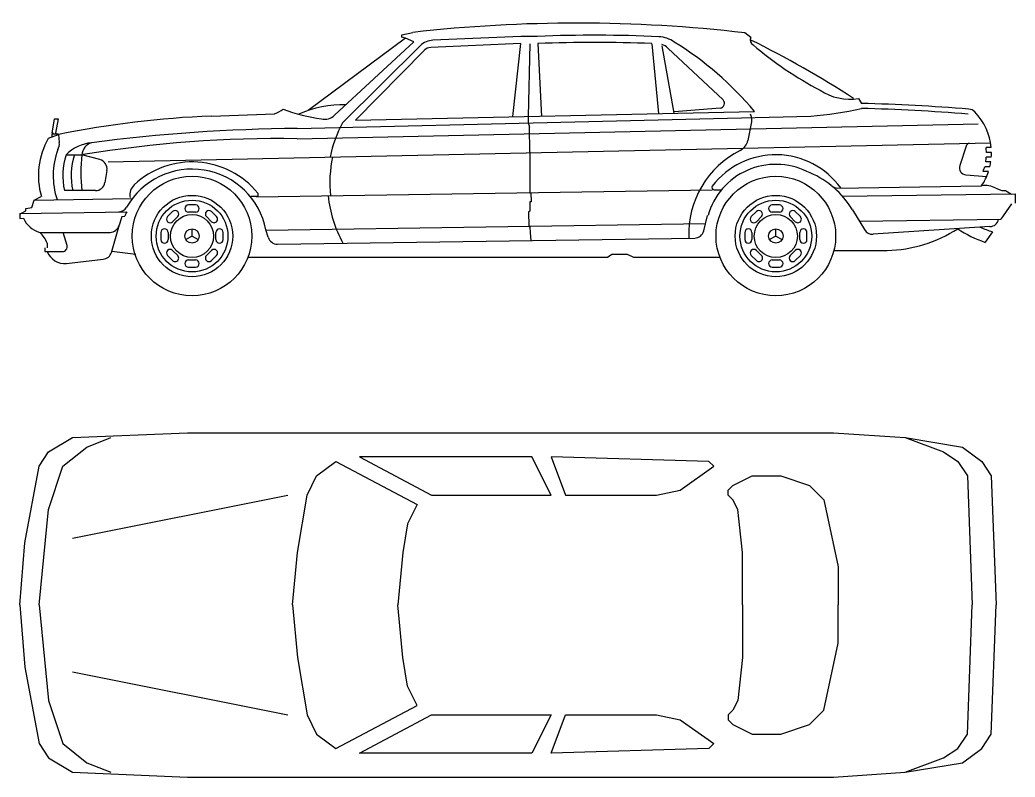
# Model space of a CAD drawing. Header units: millimetres. Extents: x 1343 to 64046, y 44602 to 77982.
# Drawn here: x 54840 to 60122, y 52396 to 56419 of the extents above; entities that cross this region are included whole.
import ezdxf

# ---------------------------------------------------------------- set-up
doc = ezdxf.new("R2010")
doc.units = ezdxf.units.MM

# ---------------------------------------------------------------- blocks, each defined once
blk = doc.blocks.new('A$C7F6F56AD')
for p, q in [((2028, 1386.8), (2085.1, 1399.5)), ((2028, 1374.1), (2028, 1386.8)), ((2047, 1367.8), (2028, 1374.1)), ((2659.2, 1377.9), (2192.3, 1357.8)), ((2748.1, 1377.9), (2659.2, 1377.9)), ((3879.2, 1371.6), (3847.4, 1397)), ((2047, 1367.8), (1529.7, 984.2)), ((1669.7, 959.4), (2091.5, 1348.7)), ((1713, 919.4), (2125.1, 1328.4)), ((2091.5, 1348.7), (2047, 1367.8)), ((2657.9, 1339.7), (2180.5, 1319.2)), ((2657.9, 1339.7), (2615.5, 952.5)), ((2706.7, 1338.4), (2698.1, 952.5)), ((2749.7, 1339.9), (2767.9, 952.5)), ((3353.9, 1338.4), (3389.9, 968.7)), ((3408.1, 1328), (3471.8, 970.5)), ((1781.8, 933.6), (2146.5, 1304)), ((3440, 1315.4), (3732.5, 1040.6)), ((4450.7, 1047.7), (4467.7, 1022.2)), ((1017, 954.7), (1350.6, 967.5)), ((1472.5, 888.7), (4197.4, 954.1)), ((1781.8, 933.6), (3899.9, 979.8)), ((2698.1, 952.5), (2698.1, 920.7)), ((3716.7, 997.5), (3472.8, 977.9)), ((3875.5, 966.6), (3879.8, 958)), ((170.8, 863.6), (183.5, 939.8)), ((183.5, 939.8), (202.5, 939.8)), ((202.5, 939.8), (189.8, 863.6)), ((1472.5, 834.7), (5086.2, 913.6)), ((2698.1, 920.7), (2704.3, 895.4)), ((3884.2, 925), (3863.8, 825.1)), ((151.7, 838.2), (205.7, 857.2)), ((203, 858.4), (169.2, 858.4)), ((169.2, 858.4), (169.2, 845.5)), ((177.1, 863.6), (170.8, 863.6)), ((177.1, 857.2), (177.1, 863.6)), ((189.8, 863.6), (202.5, 857.2)), ((205.7, 857.2), (208.9, 813.8)), ((2706.7, 765.6), (2704.3, 895.4)), ((469.2, 711.2), (5152, 813.4)), ((5022.7, 795.4), (4988.4, 692.3)), ((245.2, 749.3), (329.5, 749.3)), ((424.9, 723.3), (329.5, 749.3)), ((2706.7, 765.6), (2706.7, 546.3)), ((5155.5, 787.4), (5128.7, 787.4)), ((5156.9, 762), (5130.2, 762)), ((5153.4, 711.2), (5126.4, 711.2)), ((5156.2, 736.6), (5129.4, 736.6)), ((461.7, 665.9), (450.9, 601.2)), ((5021.8, 642.3), (5131.7, 634.4)), ((5141.4, 660.4), (5113.3, 660.4)), ((5148.5, 685.8), (5121.1, 685.8)), ((4341.7, 572.6), (5104.7, 584.2)), ((400.8, 558.8), (236.5, 558.8)), ((1255.3, 526.6), (3673.8, 562.1)), ((1263, 546.1), (1263, 527)), ((2706.7, 546.3), (2711.7, 546.3)), ((2711.7, 546.3), (2714.2, 498.8)), ((3685.5, 562.7), (3724.4, 563.3)), ((4366.7, 528.5), (5282.5, 542.3)), ((5180.9, 571.5), (5212.7, 558.8)), ((5212.7, 558.8), (5231.7, 558.8)), ((5231.7, 558.8), (5263.5, 539.7)), ((5282.5, 542.3), (5282.5, 491.5)), ((62.8, 469.9), (75.5, 508)), ((75.5, 508), (113.6, 527)), ((75.5, 508), (596.7, 517.1)), ((932.8, 482.6), (894.7, 482.6)), ((1263, 527), (1224.9, 527)), ((2714.2, 498.8), (2706.7, 498.8)), ((2706.7, 498.8), (2706.7, 448.9)), ((4031.6, 482.6), (3993.5, 482.6)), ((5263.5, 488.9), (5207.1, 407.6)), ((0, 436.9), (567.4, 446.7)), ((0, 436.9), (0, 411.5)), ((5.7, 438.1), (31.1, 450.8)), ((31.1, 463.5), (62.8, 469.9)), ((31.1, 450.8), (31.1, 463.5)), ((542, 420.9), (556.4, 422.6)), ((810.4, 447.7), (783.5, 420.8)), ((932.8, 444.5), (894.7, 444.5)), ((1043.9, 420.8), (1017, 447.7)), ((2706.7, 448.9), (2699.2, 446.5)), ((2699.2, 446.5), (2701.8, 369.2)), ((3630.4, 345.6), (3650.4, 426.3)), ((3909.2, 447.7), (3882.3, 420.8)), ((4031.6, 444.5), (3993.5, 444.5)), ((4142.7, 420.8), (4115.8, 447.7)), ((4418.9, 457.2), (4482.4, 351.5)), ((0, 411.5), (18.8, 411.8)), ((486.1, 230.8), (529.4, 378.5)), ((837.4, 420.8), (810.4, 393.8)), ((1017, 393.8), (990, 420.8)), ((1306.5, 349.6), (3639.8, 383.8)), ((3936.2, 420.8), (3909.2, 393.8)), ((4115.8, 393.8), (4088.8, 420.8)), ((4455.6, 396.2), (5207.1, 407.6)), ((105.2, 336.3), (478.5, 337.1)), ((250.2, 267.8), (229.1, 336.5)), ((748.6, 336.5), (748.6, 298.4)), ((786.7, 336.5), (786.7, 298.4)), ((913.7, 317.5), (880.7, 298.4)), ((913.7, 317.5), (913.7, 355.6)), ((913.7, 317.5), (946.7, 298.4)), ((1040.7, 298.4), (1040.7, 336.5)), ((1078.8, 298.4), (1078.8, 336.5)), ((1317.8, 310.9), (1306.1, 350.9)), ((2701.8, 369.2), (2706.7, 366.5)), ((2706.7, 366.5), (2709.3, 334.2)), ((2709.3, 334.2), (2711.7, 294.2)), ((3847.4, 336.5), (3847.4, 298.4)), ((3885.5, 336.5), (3885.5, 298.4)), ((4012.5, 317.5), (3979.5, 298.4)), ((4012.5, 317.5), (4012.5, 355.6)), ((4012.5, 317.5), (4045.5, 298.4)), ((4139.5, 298.4), (4139.5, 336.5)), ((4177.6, 298.4), (4177.6, 336.5)), ((5149.2, 368.3), (4529.3, 327)), ((5161.7, 339.9), (5123.1, 284.1)), ((145.4, 279.4), (145.4, 254)), ((1367.4, 274.3), (3581.7, 306.7)), ((132.7, 254), (132.7, 234.9)), ((132.7, 234.9), (226, 234.9)), ((615.2, 219.3), (487.3, 234.8)), ((783.5, 214.2), (810.4, 187.3)), ((810.4, 241.2), (837.4, 214.2)), ((990, 214.2), (1017, 241.2)), ((1017, 187.3), (1043.9, 214.2)), ((3141.7, 219.9), (3118.3, 204.4)), ((3225.7, 219.9), (3141.7, 219.9)), ((3258.5, 203.2), (3225.7, 219.9)), ((3882.3, 214.2), (3909.2, 187.3)), ((3909.2, 241.2), (3936.2, 214.2)), ((4088.8, 214.2), (4115.8, 241.2)), ((4115.8, 187.3), (4142.7, 214.2)), ((4325.7, 241.3), (4603.1, 241.3)), ((247, 171.4), (441.7, 194.5)), ((894.7, 190.5), (932.8, 190.5)), ((3118.4, 203.2), (1209.9, 203.2)), ((3716.3, 203.2), (3258.5, 203.2)), ((3993.5, 190.5), (4031.6, 190.5)), ((894.7, 152.4), (932.8, 152.4)), ((3993.5, 152.4), (4031.6, 152.4))]:
    blk.add_line(p, q)
for centre, radius in [((913.7, 317.5), 317.5), ((4012.5, 317.5), 317.5), ((913.7, 317.5), 215.9), ((4012.5, 317.5), 215.9), ((913.7, 317.5), 190.5), ((4012.5, 317.5), 190.5), ((913.7, 317.5), 114.3), ((4012.5, 317.5), 114.3), ((913.7, 317.5), 38.1), ((4012.5, 317.5), 38.1)]:
    blk.add_circle(centre, radius)
for centre, radius, start, end in [((2955.2, -6292.9), 7741.4, 83.38208, 96.45337), ((3050.5, -5800.7), 7185, 87.27608, 92.41236), ((3384.7, 1224), 152.4, 54.3534, 87.2761), ((2196.6, 1256.3), 101.6, 92.4695, 134.7857), ((3050.5, -5800.7), 7146.9, 87.56633, 92.41164), ((3385.5, 1262.1), 76.2, 44.4213, 73.5408), ((2535.7, -170), 1784.2, 40.126, 58.2883), ((3904.6, 1358.9), 28.4, 153.4349, 243.4349), ((1589.5, -3294.5), 5186.2, 56.8529, 63.8009), ((5114.9, 2753.2), 1873.9, 229.2559, 242.4247), ((2182.7, 1268.4), 50.8, 92.4695, 135.4422), ((4406.2, 1331.2), 286.9, 236.4104, 278.9114), ((1715.4, 446.4), 569, 88.5104, 114.435), ((3714.3, 1022.8), 25.4, 275.3145, 44.4213), ((4176.9, -9813.6), 10839.7, 85.45271, 88.46294), ((1220.7, -4157.1), 5116.1, 92.2828, 101.4433), ((1283.3, 1161), 204.8, 289.1922, 304.0028), ((1731.4, 1877), 946.6, 249.3668, 262.0691), ((1616.6, 1014.1), 76.2, 258.0043, 314.1186), ((3834.5, 935.2), 50.8, 348.4363, 26.7204), ((4051.5, 2797.4), 1849.1, 274.5256, 282.9828), ((4176.9, -9813.6), 10813.1, 85.45271, 88.46294), ((5032.3, 941.4), 50.8, 43.8458, 85.4527), ((4841.3, 758), 315.5, 5.3483, 43.8458), ((2302.5, 600.8), 670.1, 151.6112, 168.2811), ((1544.5, -8008.9), 8898.1, 90.46376, 97.51806), ((499.2, 638.5), 401.1, 150.486, 196.1237), ((158.8, 805), 50.8, 326.0498, 9.9967), ((399.4, 596.8), 216.8, 95.0473, 135.3118), ((398.9, 745.9), 69.4, 105.5025, 177.1778), ((1381.1, -5631.6), 6467, 89.19057, 99.29609), ((3789.1, 840.4), 76.2, 296.791, 348.4363), ((5046.8, 787.4), 25.4, 106.8043, 161.5651), ((577.6, 638.5), 401.1, 159.8705, 198.4461), ((577.6, 638.5), 350.3, 161.5708, 193.1569), ((622.1, 638.5), 350.3, 161.5708, 193.1569), ((989.9, 654), 667.2, 171.7928, 188.2072), ((4048.1, 327.4), 498.4, 116.791, 182.1437), ((4012.5, 323.8), 425.4, 35.8262, 142.4513), ((4841.3, 758), 288.9, 0.7954, 5.8432), ((4841.3, 758), 315.5, 356.113, 0.7283), ((411.6, 674.3), 50.8, 350.5377, 74.7449), ((913.7, 260.3), 450.9, 39.2269, 132.9618), ((2302.5, 600.8), 657.4, 168.026, 186.054), ((4012.5, 323.8), 374.6, 63.9083, 163.9896), ((5024.5, 680.3), 38.1, 161.5651, 265.9144), ((4841.3, 758), 288.9, 350.6791, 355.7539), ((4841.3, 758), 315.5, 346.7743, 351.4723), ((913.7, 273), 400.1, 11.2261, 150.2479), ((4002.2, 206.8), 486.1, 50.8912, 68.8936), ((4841.3, 758), 315.5, 326.5792, 341.9838), ((4841.3, 758), 288.9, 340.2565, 345.5292), ((400.8, 609.6), 50.8, 270, 350.5377), ((666.6, 533.3), 82.8, 136.5542, 187.4124), ((3685.3, 575.4), 12.7, 142.4513, 270.8681), ((4340.9, 623.4), 50.8, 230.8912, 270.8681), ((5123.8, 463.5), 122.1, 62.1027, 98.9726), ((2302.5, 600.8), 670.1, 185.9554, 208.6695), ((4002.2, 206.8), 486.1, 31.003, 49.1745), ((894.7, 463.5), 19.1, 90, 270), ((932.8, 463.5), 19.1, 270, 90), ((3993.5, 463.5), 19.1, 90, 270), ((4031.6, 463.5), 19.1, 270, 90), ((522.3, 496.8), 50.8, 270.8681, 330.2479), ((913.7, 273), 387.4, 153.3715, 157.2825), ((823.9, 434.2), 19.1, 315, 135), ((1003.5, 434.2), 19.1, 45, 225), ((3922.7, 434.2), 19.1, 315, 135), ((4102.3, 434.2), 19.1, 45, 225), ((146.3, 470.6), 140.4, 204.7468, 252.99), ((477.7, 387.9), 50.8, 270.8681, 345.2457), ((913.7, 273), 400.1, 158.3141, 165.2457), ((797, 407.3), 19.1, 135, 315), ((1030.4, 407.3), 19.1, 225, 45), ((3895.8, 407.3), 19.1, 135, 315), ((4129.2, 407.3), 19.1, 225, 45), ((5150, 412.4), 44.1, 268.9678, 352.2348), ((15.1, 230.1), 139.3, 20.7144, 49.6733), ((767.7, 336.5), 19.1, 0, 180), ((1059.8, 336.5), 19.1, 0, 180), ((3581, 357.5), 50.8, 270.8681, 346.0677), ((3866.5, 336.5), 19.1, 0, 180), ((4158.6, 336.5), 19.1, 0, 180), ((4526, 377.7), 50.8, 211.003, 273.8141), ((4586.1, 967.9), 726.8, 271.3331, 302.5992), ((5369.3, 967.9), 726.8, 237.4008, 250.2003), ((5369.3, 967.9), 661.4, 245.7406, 251.7114), ((226, 260.3), 25.4, 270, 17.1027), ((767.7, 298.4), 19.1, 180, 0), ((1059.8, 298.4), 19.1, 180, 0), ((1366.6, 325.1), 50.8, 196.3235, 270.8681), ((3866.5, 298.4), 19.1, 180, 0), ((4158.6, 298.4), 19.1, 180, 0), ((238.5, 270.9), 99.8, 201.1247, 274.8645), ((437.4, 245.1), 50.8, 274.8645, 343.6765), ((797, 227.7), 19.1, 45, 225), ((823.9, 200.8), 19.1, 225, 45), ((1003.5, 200.8), 19.1, 135, 315), ((1030.4, 227.7), 19.1, 315, 135), ((3895.8, 227.7), 19.1, 45, 225), ((3922.7, 200.8), 19.1, 225, 45), ((4102.3, 200.8), 19.1, 135, 315), ((4129.2, 227.7), 19.1, 315, 135), ((894.7, 171.4), 19.1, 90, 270), ((932.8, 171.4), 19.1, 270, 90), ((3993.5, 171.4), 19.1, 90, 270), ((4031.6, 171.4), 19.1, 270, 90)]:
    blk.add_arc(centre, radius, start, end)
blk = doc.blocks.new('A$C538D1F26')
for p, q in [((152.4, 1727.2), (279.4, 1803.4)), ((279.4, 1803.4), (889, 1828.8)), ((355.6, 1752.6), (482.6, 1803.4)), ((889, 1828.8), (4318, 1828.8)), ((4318, 1828.8), (4699, 1803.4)), ((4699, 1803.4), (5003.8, 1752.6)), ((4699, 1803.4), (4902.2, 1727.2)), ((228.6, 1651), (355.6, 1752.6)), ((5003.8, 1752.6), (5105.4, 1676.4)), ((101.6, 1651), (152.4, 1727.2)), ((1803.4, 1701.8), (2184.4, 1498.6)), ((2717.8, 1701.8), (1803.4, 1701.8)), ((2819.4, 1498.6), (2717.8, 1701.8)), ((3657.6, 1676.4), (2819.4, 1701.8)), ((2819.4, 1701.8), (2895.6, 1498.6)), ((4902.2, 1727.2), (4978.4, 1676.4)), ((25.4, 1244.6), (101.6, 1651)), ((152.4, 1422.4), (228.6, 1651)), ((1574.8, 1600.2), (1676.4, 1676.4)), ((1676.4, 1676.4), (2108.2, 1447.8)), ((3505.2, 1524), (3683, 1651)), ((3683, 1651), (3657.6, 1676.4)), ((4978.4, 1676.4), (5029.2, 1600.2)), ((5105.4, 1676.4), (5156.2, 1600.2)), ((1524, 1498.6), (1574.8, 1600.2)), ((3784.6, 1549.4), (3886.2, 1600.2)), ((3886.2, 1600.2), (4038.6, 1600.2)), ((4038.6, 1600.2), (4191, 1549.4)), ((5029.2, 1600.2), (5054.6, 914.4)), ((5156.2, 1600.2), (5181.6, 914.4)), ((3759.2, 1524), (3784.6, 1549.4)), ((4191, 1549.4), (4267.2, 1473.2)), ((279.4, 1270), (1422.4, 1498.6)), ((1473.2, 1193.8), (1524, 1498.6)), ((2184.4, 1498.6), (2819.4, 1498.6)), ((2895.6, 1498.6), (3378.2, 1498.6)), ((3378.2, 1498.6), (3505.2, 1524)), ((3759.2, 1498.6), (3759.2, 1524)), ((3784.6, 1473.2), (3759.2, 1498.6)), ((2108.2, 1447.8), (2057.4, 1346.2)), ((3810, 1422.4), (3784.6, 1473.2)), ((4267.2, 1473.2), (4343.4, 1117.6)), ((101.6, 914.4), (152.4, 1422.4)), ((3835.4, 1193.8), (3810, 1422.4)), ((2057.4, 1346.2), (2032, 1193.8)), ((0, 914.4), (25.4, 1244.6)), ((1447.8, 914.4), (1473.2, 1193.8)), ((2032, 1193.8), (2006.6, 914.4)), ((3835.4, 914.4), (3835.4, 1193.8)), ((4343.4, 1117.6), (4343.4, 914.4)), ((0, 914.4), (25.4, 584.2)), ((101.6, 914.4), (152.4, 406.4)), ((1447.8, 914.4), (1473.2, 635)), ((2032, 635), (2006.6, 914.4)), ((3835.4, 914.4), (3835.4, 635)), ((4343.4, 711.2), (4343.4, 914.4)), ((5029.2, 228.6), (5054.6, 914.4)), ((5156.2, 228.6), (5181.6, 914.4)), ((4267.2, 355.6), (4343.4, 711.2)), ((1473.2, 635), (1524, 330.2)), ((2057.4, 482.6), (2032, 635)), ((3835.4, 635), (3810, 406.4)), ((25.4, 584.2), (101.6, 177.8)), ((279.4, 558.8), (1422.4, 330.2)), ((2108.2, 381), (2057.4, 482.6)), ((152.4, 406.4), (228.6, 177.8)), ((1676.4, 152.4), (2108.2, 381)), ((3810, 406.4), (3784.6, 355.6)), ((1524, 330.2), (1574.8, 228.6)), ((1803.4, 127), (2184.4, 330.2)), ((2184.4, 330.2), (2819.4, 330.2)), ((2819.4, 330.2), (2717.8, 127)), ((2819.4, 127), (2895.6, 330.2)), ((2895.6, 330.2), (3378.2, 330.2)), ((3378.2, 330.2), (3505.2, 304.8)), ((3784.6, 355.6), (3759.2, 330.2)), ((3759.2, 330.2), (3759.2, 304.8)), ((4191, 279.4), (4267.2, 355.6)), ((3505.2, 304.8), (3683, 177.8)), ((3759.2, 304.8), (3784.6, 279.4)), ((3784.6, 279.4), (3886.2, 228.6)), ((4038.6, 228.6), (4191, 279.4)), ((1574.8, 228.6), (1676.4, 152.4)), ((3886.2, 228.6), (4038.6, 228.6)), ((4978.4, 152.4), (5029.2, 228.6)), ((5105.4, 152.4), (5156.2, 228.6)), ((101.6, 177.8), (152.4, 101.6)), ((228.6, 177.8), (355.6, 76.2)), ((3683, 177.8), (3657.6, 152.4)), ((2717.8, 127), (1803.4, 127)), ((3657.6, 152.4), (2819.4, 127)), ((4902.2, 101.6), (4978.4, 152.4)), ((5003.8, 76.2), (5105.4, 152.4)), ((152.4, 101.6), (279.4, 25.4)), ((355.6, 76.2), (482.6, 25.4)), ((4699, 25.4), (4902.2, 101.6)), ((4699, 25.4), (5003.8, 76.2)), ((279.4, 25.4), (889, 0)), ((4318, 0), (4699, 25.4)), ((889, 0), (4318, 0))]:
    blk.add_line(p, q)

msp = doc.modelspace()

# ---------------------------------------------------------------- block references
for name, p in [('A$C7F6F56AD', (54839.7, 54953)), ('A$C538D1F26', (54839.7, 52396.2))]:
    msp.add_blockref(name, p)

doc.saveas('drawing.dxf')
